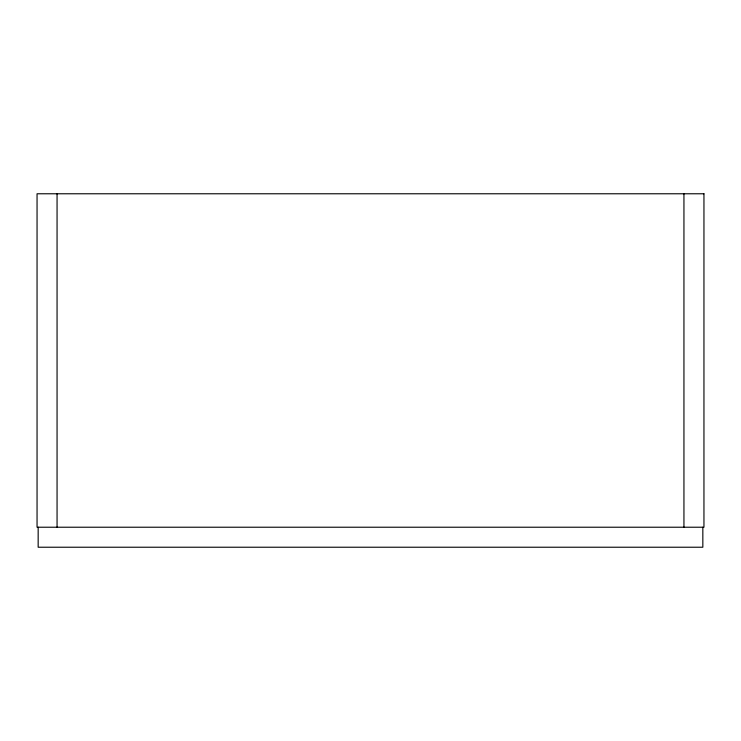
<?xml version="1.0" encoding="UTF-8"?>
<svg xmlns="http://www.w3.org/2000/svg" width="741" height="741" viewBox="0 0 741 741"><rect width="100%" height="100%" fill="white"/><g stroke="black" fill="none" stroke-linecap="round" stroke-linejoin="round"><path stroke-width="1.11" d="M702.838 527.222L702.838 547.228L38.162 547.228L38.162 527.222M683.943 193.772L683.943 527.222M57.057 193.772L57.057 527.222M703.95 193.772L37.05 193.772L37.05 527.222L703.95 527.222L703.95 193.772"/></g></svg>
